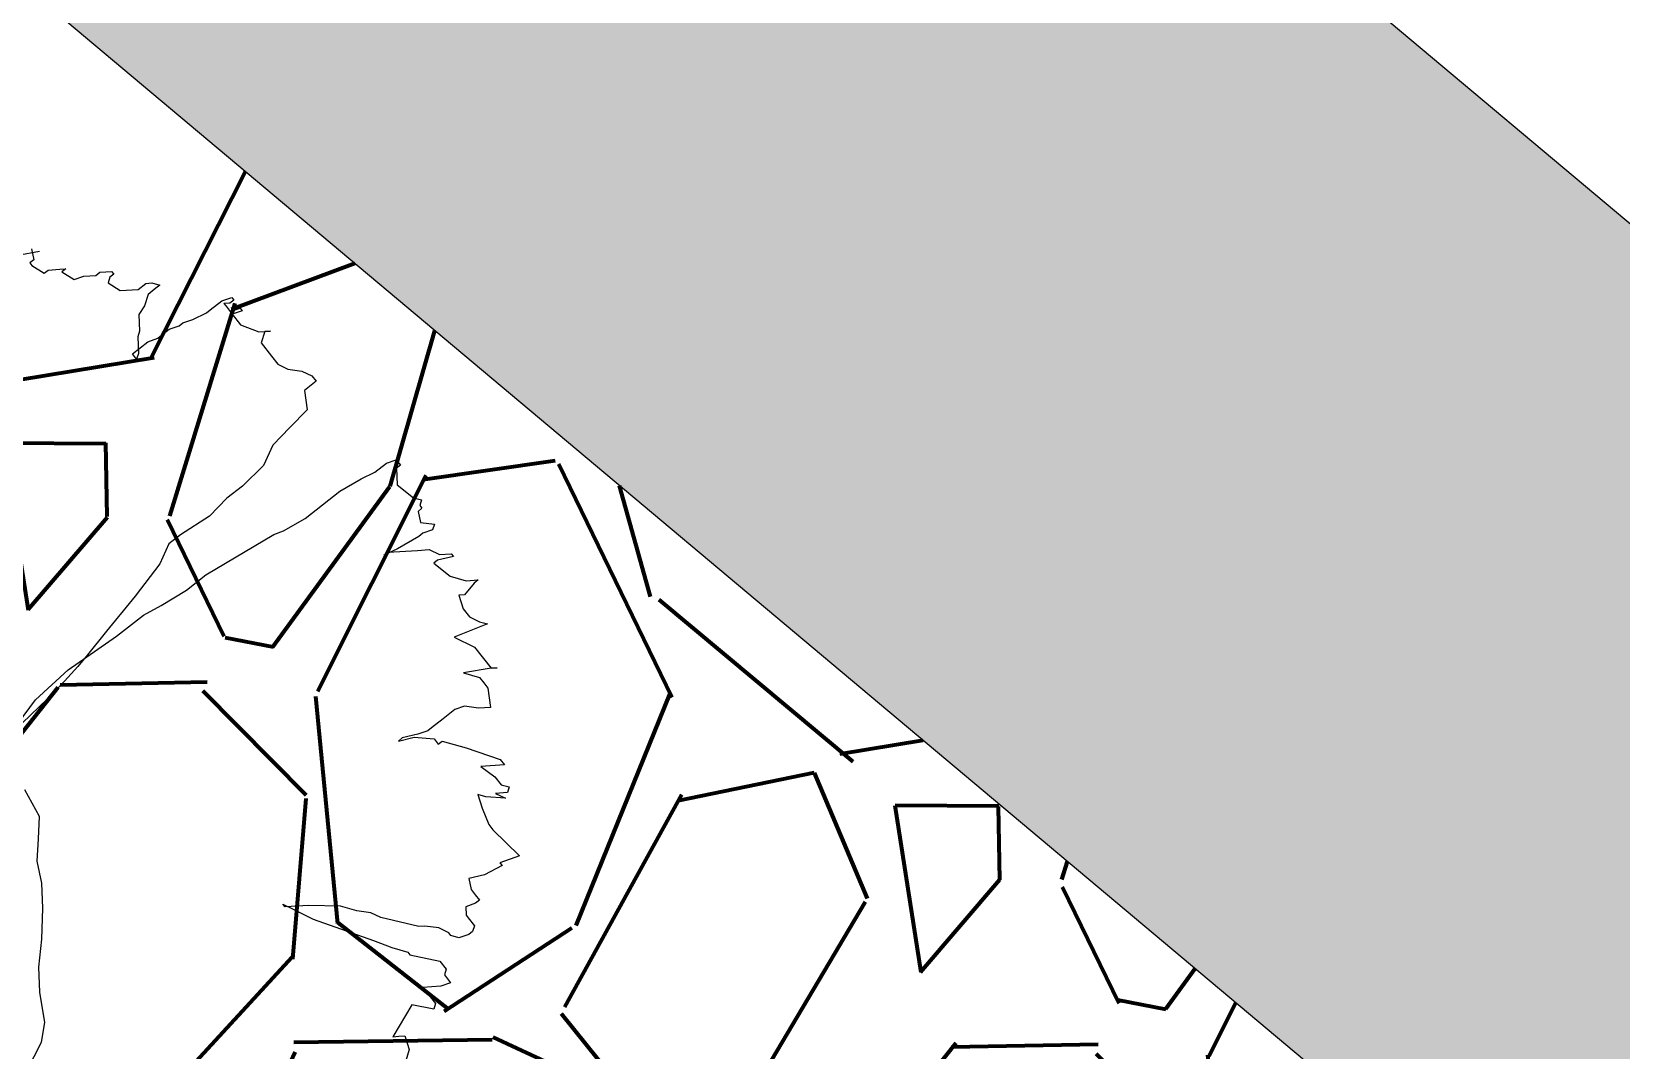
# Model space of a CAD drawing. Header units: millimetres. Extents: x 111 to 1506, y 14 to 566.
# Drawn here: x 246.597 to 249.402, y 193.169 to 194.966 of the extents above; entities that cross this region are included whole.
import ezdxf

# ---------------------------------------------------------------- set-up
doc = ezdxf.new("R2010")
doc.units = ezdxf.units.MM
doc.layers.add('fer', color=8, linetype='Continuous')
doc.layers.add('G', color=254, linetype='Continuous', lineweight=5)
doc.layers.add('GRASS', color=56, linetype='Continuous', lineweight=0)

# ---------------------------------------------------------------- blocks, each defined once
blk = doc.blocks.new('tr')
at = {"layer": 'fer', "color": 97}
for p, q in [((1378.544606889389, 206.7000726330848), (1378.562460189465, 206.7087383746516)), ((1378.544606889389, 206.7000726330848), (1378.562460189465, 206.7087383746516)), ((1378.562460189465, 206.7087383746516), (1378.574362389512, 206.7087383746516)), ((1378.562460189465, 206.7087383746516), (1378.562460189465, 206.7087383746516)), ((1378.562460189465, 206.7087383746516), (1378.574362389512, 206.7087383746516)), ((1378.562460189465, 206.7087383746516), (1378.562460189465, 206.7087383746516)), ((1378.574362389512, 206.7087383746516), (1378.574362389512, 206.6827411499366)), ((1378.574362389512, 206.7087383746516), (1378.574362389512, 206.7087383746516)), ((1378.574362389512, 206.7087383746516), (1378.574362389512, 206.6827411499366)), ((1378.574362389512, 206.7087383746516), (1378.574362389512, 206.7087383746516)), ((1378.764797590307, 206.7174041162257), (1378.770748690333, 206.7347355993738)), ((1378.764797590307, 206.7174041162257), (1378.770748690333, 206.7347355993738)), ((1378.764797590307, 206.6914068915107), (1378.764797590307, 206.7174041162257)), ((1378.764797590307, 206.6914068915107), (1378.764797590307, 206.7174041162257)), ((1378.770748690333, 206.7347355993738), (1378.78265089038, 206.7347355993738)), ((1378.770748690333, 206.7347355993738), (1378.770748690333, 206.7347355993738)), ((1378.770748690333, 206.7347355993738), (1378.78265089038, 206.7347355993738)), ((1378.770748690333, 206.7347355993738), (1378.770748690333, 206.7347355993738)), ((1378.78265089038, 206.7347355993738), (1378.78265089038, 206.7260698577998)), ((1378.78265089038, 206.7347355993738), (1378.78265089038, 206.7260698577998)), ((1378.78265089038, 206.7260698577998), (1378.806455290482, 206.7087383746516)), ((1378.78265089038, 206.7260698577998), (1378.78265089038, 206.7260698577998)), ((1378.78265089038, 206.7260698577998), (1378.806455290482, 206.7087383746516)), ((1378.78265089038, 206.7260698577998), (1378.78265089038, 206.7260698577998)), ((1378.806455290482, 206.7087383746516), (1378.84216189063, 206.7174041162257)), ((1378.806455290482, 206.7087383746516), (1378.84216189063, 206.7174041162257)), ((1378.84216189063, 206.7174041162257), (1378.854064090678, 206.7260698577998)), ((1378.84216189063, 206.7174041162257), (1378.854064090678, 206.7260698577998)), ((1378.854064090678, 206.7260698577998), (1378.860015190703, 206.7174041162257)), ((1378.854064090678, 206.7260698577998), (1378.854064090678, 206.7260698577998)), ((1378.854064090678, 206.7260698577998), (1378.860015190703, 206.7174041162257)), ((1378.854064090678, 206.7260698577998), (1378.854064090678, 206.7260698577998)), ((1378.860015190703, 206.7174041162257), (1378.865966290728, 206.7174041162257)), ((1378.860015190703, 206.7174041162257), (1378.865966290728, 206.7174041162257)), ((1378.865966290728, 206.7174041162257), (1378.865966290728, 206.7087383746516)), ((1378.865966290728, 206.7174041162257), (1378.865966290728, 206.7087383746516)), ((1378.865966290728, 206.7087383746516), (1378.883819590805, 206.7000726330848)), ((1378.865966290728, 206.7087383746516), (1378.883819590805, 206.7000726330848)), ((1378.883819590805, 206.7000726330848), (1378.901672890877, 206.7174041162257)), ((1378.883819590805, 206.7000726330848), (1378.901672890877, 206.7174041162257)), ((1378.901672890877, 206.7174041162257), (1378.907623990903, 206.7087383746516)), ((1378.901672890877, 206.7174041162257), (1378.907623990903, 206.7087383746516)), ((1378.907623990903, 206.7087383746516), (1378.901672890877, 206.6914068915107)), ((1378.907623990903, 206.7087383746516), (1378.901672890877, 206.6914068915107)), ((1378.949281691077, 206.6914068915107), (1378.961183891124, 206.7087383746516)), ((1378.949281691077, 206.6914068915107), (1378.961183891124, 206.7087383746516)), ((1378.96713499115, 206.7087383746516), (1378.955232791102, 206.6827411499366)), ((1378.96713499115, 206.7087383746516), (1378.955232791102, 206.6827411499366)), ((1378.961183891124, 206.7087383746516), (1378.96713499115, 206.7087383746516)), ((1378.961183891124, 206.7087383746516), (1378.96713499115, 206.7087383746516)), ((1379.014743791349, 206.7000726330848), (1379.0266459914, 206.7174041162257)), ((1379.014743791349, 206.7000726330848), (1379.0266459914, 206.7174041162257)), ((1379.0266459914, 206.7174041162257), (1379.0266459914, 206.7087383746516)), ((1379.0266459914, 206.7174041162257), (1379.0266459914, 206.7087383746516)), ((1379.0266459914, 206.7087383746516), (1379.032597091422, 206.6827411499366)), ((1379.0266459914, 206.7087383746516), (1379.032597091422, 206.6827411499366)), ((1378.360122788619, 206.6654096667885), (1378.366073888645, 206.6827411499366)), ((1378.360122788619, 206.6654096667885), (1378.366073888645, 206.6827411499366)), ((1378.366073888645, 206.6827411499366), (1378.37202498867, 206.6827411499366)), ((1378.366073888645, 206.6827411499366), (1378.37202498867, 206.6827411499366)), ((1378.37202498867, 206.6827411499366), (1378.37202498867, 206.6740754083626)), ((1378.37202498867, 206.6827411499366), (1378.37202498867, 206.6740754083626)), ((1378.383927188721, 206.6654096667885), (1378.389878288743, 206.6827411499366)), ((1378.383927188721, 206.6654096667885), (1378.389878288743, 206.6827411499366)), ((1378.395829388768, 206.6827411499366), (1378.389878288743, 206.6654096667885)), ((1378.389878288743, 206.6827411499366), (1378.395829388768, 206.6827411499366)), ((1378.395829388768, 206.6827411499366), (1378.389878288743, 206.6654096667885)), ((1378.389878288743, 206.6827411499366), (1378.395829388768, 206.6827411499366)), ((1378.413682688844, 206.6654096667885), (1378.443438188968, 206.6827411499366)), ((1378.413682688844, 206.6654096667885), (1378.443438188968, 206.6827411499366)), ((1378.443438188968, 206.6827411499366), (1378.449389288993, 206.6914068915107)), ((1378.443438188968, 206.6827411499366), (1378.449389288993, 206.6914068915107)), ((1378.455340389019, 206.7000726330848), (1378.449389288993, 206.6914068915107)), ((1378.449389288993, 206.6914068915107), (1378.455340389019, 206.7000726330848)), ((1378.455340389019, 206.7000726330848), (1378.449389288993, 206.6914068915107)), ((1378.449389288993, 206.6914068915107), (1378.455340389019, 206.7000726330848)), ((1378.449389288993, 206.6914068915107), (1378.46129148904, 206.6740754083626)), ((1378.449389288993, 206.6914068915107), (1378.46129148904, 206.6740754083626)), ((1378.50890028924, 206.6740754083626), (1378.526753589316, 206.6827411499366)), ((1378.50890028924, 206.6740754083626), (1378.526753589316, 206.6827411499366)), ((1378.526753589316, 206.6827411499366), (1378.544606889389, 206.7000726330848)), ((1378.526753589316, 206.6827411499366), (1378.544606889389, 206.7000726330848)), ((1378.544606889389, 206.7000726330848), (1378.544606889389, 206.7000726330848)), ((1378.544606889389, 206.7000726330848), (1378.544606889389, 206.7000726330848)), ((1378.574362389512, 206.6827411499366), (1378.604117889636, 206.6654096667885)), ((1378.574362389512, 206.6827411499366), (1378.604117889636, 206.6654096667885)), ((1378.758846490282, 206.6654096667885), (1378.764797590307, 206.6914068915107)), ((1378.758846490282, 206.6654096667885), (1378.764797590307, 206.6914068915107)), ((1378.901672890877, 206.6827411499366), (1378.895721790852, 206.6394124420735)), ((1378.901672890877, 206.6827411499366), (1378.895721790852, 206.6394124420735)), ((1378.901672890877, 206.6914068915107), (1378.901672890877, 206.6827411499366)), ((1378.901672890877, 206.6914068915107), (1378.901672890877, 206.6827411499366)), ((1378.919526190954, 206.6654096667885), (1378.931428391001, 206.6827411499366)), ((1378.919526190954, 206.6654096667885), (1378.931428391001, 206.6827411499366)), ((1378.931428391001, 206.6827411499366), (1378.949281691077, 206.6914068915107)), ((1378.931428391001, 206.6827411499366), (1378.949281691077, 206.6914068915107)), ((1378.955232791102, 206.6740754083626), (1378.990939391251, 206.6827411499366)), ((1378.955232791102, 206.6827411499366), (1378.955232791102, 206.6740754083626)), ((1378.955232791102, 206.6740754083626), (1378.990939391251, 206.6827411499366)), ((1378.955232791102, 206.6827411499366), (1378.955232791102, 206.6740754083626)), ((1378.990939391251, 206.6827411499366), (1379.014743791349, 206.7000726330848)), ((1378.990939391251, 206.6827411499366), (1379.014743791349, 206.7000726330848)), ((1379.032597091422, 206.6827411499366), (1379.0266459914, 206.6740754083626)), ((1379.032597091422, 206.6827411499366), (1379.0266459914, 206.6740754083626)), ((1379.098059191698, 206.6827411499366), (1379.080205891622, 206.6220809589254)), ((1379.098059191698, 206.6827411499366), (1379.080205891622, 206.6220809589254)), ((1379.086156991647, 206.6740754083626), (1379.098059191698, 206.6827411499366)), ((1379.086156991647, 206.6740754083626), (1379.098059191698, 206.6827411499366)), ((1378.360122788619, 206.6394124420735), (1378.360122788619, 206.6654096667885)), ((1378.360122788619, 206.6394124420735), (1378.360122788619, 206.6654096667885)), ((1378.37202498867, 206.6740754083626), (1378.366073888645, 206.6654096667885)), ((1378.37202498867, 206.6740754083626), (1378.366073888645, 206.6654096667885)), ((1378.366073888645, 206.6654096667885), (1378.37202498867, 206.6654096667885)), ((1378.366073888645, 206.6654096667885), (1378.37202498867, 206.6654096667885)), ((1378.37202498867, 206.6654096667885), (1378.383927188721, 206.6654096667885)), ((1378.37202498867, 206.6654096667885), (1378.383927188721, 206.6654096667885)), ((1378.389878288743, 206.6654096667885), (1378.413682688844, 206.6654096667885)), ((1378.389878288743, 206.6654096667885), (1378.413682688844, 206.6654096667885)), ((1378.46129148904, 206.6740754083626), (1378.491046989167, 206.6740754083626)), ((1378.46129148904, 206.6740754083626), (1378.491046989167, 206.6740754083626)), ((1378.491046989167, 206.6740754083626), (1378.50890028924, 206.6740754083626)), ((1378.491046989167, 206.6740754083626), (1378.50890028924, 206.6740754083626)), ((1378.604117889636, 206.6654096667885), (1378.610068989661, 206.6220809589254)), ((1378.604117889636, 206.6654096667885), (1378.610068989661, 206.6220809589254)), ((1378.752895390257, 206.6220809589254), (1378.758846490282, 206.6654096667885)), ((1378.752895390257, 206.6220809589254), (1378.758846490282, 206.6654096667885)), ((1378.889770690826, 206.6220809589254), (1378.919526190954, 206.6654096667885)), ((1378.889770690826, 206.6220809589254), (1378.919526190954, 206.6654096667885)), ((1379.0266459914, 206.6740754083626), (1379.050450391498, 206.6654096667885)), ((1379.0266459914, 206.6740754083626), (1379.050450391498, 206.6654096667885)), ((1379.050450391498, 206.6654096667885), (1379.068303691571, 206.6654096667885)), ((1379.050450391498, 206.6654096667885), (1379.068303691571, 206.6654096667885)), ((1379.068303691571, 206.6654096667885), (1379.086156991647, 206.6740754083626)), ((1379.068303691571, 206.6654096667885), (1379.086156991647, 206.6740754083626)), ((1378.354171688594, 206.6047494757772), (1378.360122788619, 206.6307467004995)), ((1378.354171688594, 206.6047494757772), (1378.360122788619, 206.6307467004995)), ((1378.360122788619, 206.6307467004995), (1378.360122788619, 206.6394124420735)), ((1378.360122788619, 206.6307467004995), (1378.360122788619, 206.6394124420735)), ((1378.895721790852, 206.6394124420735), (1378.889770690826, 206.6134152173513)), ((1378.895721790852, 206.6394124420735), (1378.889770690826, 206.6134152173513)), ((1379.080205891622, 206.6220809589254), (1379.11591249177, 206.6394124420735)), ((1379.080205891622, 206.6220809589254), (1379.11591249177, 206.6394124420735)), ((1379.11591249177, 206.6394124420735), (1379.16352129197, 206.6394124420735)), ((1379.11591249177, 206.6394124420735), (1379.16352129197, 206.6394124420735)), ((1379.16352129197, 206.6394124420735), (1379.139716891868, 206.5960837342031)), ((1379.16352129197, 206.6394124420735), (1379.139716891868, 206.5960837342031)), ((1379.169472391995, 206.6480781836476), (1379.16352129197, 206.6394124420735)), ((1379.16352129197, 206.6394124420735), (1379.169472391995, 206.6480781836476)), ((1379.169472391995, 206.6480781836476), (1379.16352129197, 206.6394124420735)), ((1379.16352129197, 206.6394124420735), (1379.169472391995, 206.6480781836476)), ((1378.258954088198, 206.5874179926363), (1378.270856288249, 206.5960837342031)), ((1378.258954088198, 206.5874179926363), (1378.270856288249, 206.5960837342031)), ((1378.270856288249, 206.5960837342031), (1378.270856288249, 206.5874179926363)), ((1378.270856288249, 206.5960837342031), (1378.270856288249, 206.5874179926363)), ((1378.348220588572, 206.5874179926363), (1378.354171688594, 206.6047494757772)), ((1378.348220588572, 206.5874179926363), (1378.354171688594, 206.6047494757772)), ((1378.610068989661, 206.6220809589254), (1378.616020089687, 206.5787522510623)), ((1378.610068989661, 206.6220809589254), (1378.616020089687, 206.5787522510623)), ((1378.752895390257, 206.544089284766), (1378.752895390257, 206.6220809589254)), ((1378.752895390257, 206.544089284766), (1378.752895390257, 206.6220809589254)), ((1378.889770690826, 206.6134152173513), (1378.889770690826, 206.6220809589254)), ((1378.889770690826, 206.6134152173513), (1378.889770690826, 206.6220809589254)), ((1379.139716891868, 206.5960837342031), (1379.16352129197, 206.6134152173513)), ((1379.139716891868, 206.5960837342031), (1379.16352129197, 206.6134152173513)), ((1379.16352129197, 206.6134152173513), (1379.175423492017, 206.6134152173513)), ((1379.16352129197, 206.6134152173513), (1379.175423492017, 206.6134152173513)), ((1379.175423492017, 206.6134152173513), (1379.187325692068, 206.6134152173513)), ((1379.175423492017, 206.6134152173513), (1379.187325692068, 206.6134152173513)), ((1379.187325692068, 206.6134152173513), (1379.217081192191, 206.5960837342031)), ((1379.187325692068, 206.6134152173513), (1379.217081192191, 206.5960837342031)), ((1379.217081192191, 206.5960837342031), (1379.211130092166, 206.5874179926363)), ((1379.217081192191, 206.5960837342031), (1379.211130092166, 206.5874179926363)), ((1378.253002988173, 206.5787522510623), (1378.258954088198, 206.5874179926363)), ((1378.253002988173, 206.5787522510623), (1378.258954088198, 206.5874179926363)), ((1378.253002988173, 206.5614207679141), (1378.253002988173, 206.5787522510623)), ((1378.253002988173, 206.5614207679141), (1378.253002988173, 206.5787522510623)), ((1378.258954088198, 206.5874179926363), (1378.258954088198, 206.5874179926363)), ((1378.258954088198, 206.5874179926363), (1378.258954088198, 206.5874179926363)), ((1378.270856288249, 206.5874179926363), (1378.270856288249, 206.5787522510623)), ((1378.270856288249, 206.5874179926363), (1378.270856288249, 206.5787522510623)), ((1378.270856288249, 206.5787522510623), (1378.270856288249, 206.5700865094882)), ((1378.270856288249, 206.5787522510623), (1378.270856288249, 206.5787522510623)), ((1378.270856288249, 206.5787522510623), (1378.270856288249, 206.5700865094882)), ((1378.270856288249, 206.5787522510623), (1378.270856288249, 206.5787522510623)), ((1378.270856288249, 206.5700865094882), (1378.282758488296, 206.55275502634)), ((1378.270856288249, 206.5700865094882), (1378.282758488296, 206.55275502634)), ((1378.342269488547, 206.5614207679141), (1378.348220588572, 206.5787522510623)), ((1378.342269488547, 206.5614207679141), (1378.348220588572, 206.5787522510623)), ((1378.348220588572, 206.5787522510623), (1378.348220588572, 206.5874179926363)), ((1378.348220588572, 206.5787522510623), (1378.348220588572, 206.5874179926363)), ((1378.616020089687, 206.5787522510623), (1378.633873389763, 206.544089284766)), ((1378.616020089687, 206.5787522510623), (1378.633873389763, 206.544089284766)), ((1379.205178992144, 206.5787522510623), (1379.187325692068, 206.5614207679141)), ((1379.205178992144, 206.5787522510623), (1379.187325692068, 206.5614207679141)), ((1379.211130092166, 206.5874179926363), (1379.205178992144, 206.5787522510623)), ((1379.211130092166, 206.5874179926363), (1379.205178992144, 206.5787522510623)), ((1378.193491987926, 206.5354235431919), (1378.199443087951, 206.544089284766)), ((1378.193491987926, 206.5354235431919), (1378.199443087951, 206.544089284766)), ((1378.199443087951, 206.544089284766), (1378.205394187977, 206.544089284766)), ((1378.199443087951, 206.544089284766), (1378.205394187977, 206.544089284766)), ((1378.205394187977, 206.544089284766), (1378.205394187977, 206.5354235431919)), ((1378.205394187977, 206.544089284766), (1378.205394187977, 206.544089284766)), ((1378.205394187977, 206.544089284766), (1378.205394187977, 206.5354235431919)), ((1378.205394187977, 206.544089284766), (1378.205394187977, 206.544089284766)), ((1378.2351496881, 206.5354235431919), (1378.241100788126, 206.544089284766)), ((1378.2351496881, 206.5354235431919), (1378.241100788126, 206.544089284766)), ((1378.241100788126, 206.544089284766), (1378.247051888147, 206.55275502634)), ((1378.241100788126, 206.544089284766), (1378.247051888147, 206.55275502634)), ((1378.247051888147, 206.55275502634), (1378.253002988173, 206.5614207679141)), ((1378.247051888147, 206.55275502634), (1378.253002988173, 206.5614207679141)), ((1378.282758488296, 206.55275502634), (1378.288709588322, 206.5354235431919)), ((1378.282758488296, 206.55275502634), (1378.288709588322, 206.5354235431919)), ((1378.342269488547, 206.544089284766), (1378.342269488547, 206.5614207679141)), ((1378.342269488547, 206.544089284766), (1378.342269488547, 206.5614207679141)), ((1378.342269488547, 206.544089284766), (1378.342269488547, 206.544089284766)), ((1378.342269488547, 206.5354235431919), (1378.342269488547, 206.544089284766)), ((1378.342269488547, 206.544089284766), (1378.342269488547, 206.544089284766)), ((1378.342269488547, 206.5354235431919), (1378.342269488547, 206.544089284766)), ((1378.633873389763, 206.544089284766), (1378.639824489785, 206.4920948353288)), ((1378.633873389763, 206.544089284766), (1378.639824489785, 206.4920948353288)), ((1378.746944290231, 206.5007605769028), (1378.752895390257, 206.544089284766)), ((1378.746944290231, 206.5007605769028), (1378.752895390257, 206.544089284766)), ((1379.187325692068, 206.5614207679141), (1379.181374592043, 206.544089284766)), ((1379.187325692068, 206.5614207679141), (1379.181374592043, 206.544089284766)), ((1379.181374592043, 206.544089284766), (1379.181374592043, 206.518092060051)), ((1379.181374592043, 206.544089284766), (1379.181374592043, 206.518092060051)), ((1379.246836692315, 206.518092060051), (1379.30039659254, 206.55275502634)), ((1379.246836692315, 206.518092060051), (1379.30039659254, 206.55275502634)), ((1379.312298792591, 206.55275502634), (1379.288494392489, 206.518092060051)), ((1379.312298792591, 206.55275502634), (1379.288494392489, 206.518092060051)), ((1379.30039659254, 206.55275502634), (1379.312298792591, 206.55275502634)), ((1379.30039659254, 206.55275502634), (1379.312298792591, 206.55275502634)), ((1379.312298792591, 206.55275502634), (1379.312298792591, 206.55275502634)), ((1379.312298792591, 206.55275502634), (1379.312298792591, 206.55275502634)), ((1378.17563868785, 206.5007605769028), (1378.1875408879, 206.518092060051)), ((1378.17563868785, 206.5007605769028), (1378.1875408879, 206.518092060051)), ((1378.1875408879, 206.5267578016251), (1378.193491987926, 206.5354235431919)), ((1378.1875408879, 206.5267578016251), (1378.193491987926, 206.5354235431919)), ((1378.1875408879, 206.518092060051), (1378.1875408879, 206.5267578016251)), ((1378.1875408879, 206.518092060051), (1378.1875408879, 206.5267578016251)), ((1378.205394187977, 206.5354235431919), (1378.211345287998, 206.5267578016251)), ((1378.205394187977, 206.5354235431919), (1378.205394187977, 206.5354235431919)), ((1378.205394187977, 206.5354235431919), (1378.211345287998, 206.5267578016251)), ((1378.205394187977, 206.5354235431919), (1378.205394187977, 206.5354235431919)), ((1378.211345287998, 206.5267578016251), (1378.2351496881, 206.5354235431919)), ((1378.211345287998, 206.5267578016251), (1378.2351496881, 206.5354235431919)), ((1378.2351496881, 206.5354235431919), (1378.2351496881, 206.5354235431919)), ((1378.2351496881, 206.5354235431919), (1378.2351496881, 206.5354235431919)), ((1378.288709588322, 206.5354235431919), (1378.300611788372, 206.5267578016251)), ((1378.288709588322, 206.5354235431919), (1378.300611788372, 206.5267578016251)), ((1378.300611788372, 206.5267578016251), (1378.312513988423, 206.518092060051)), ((1378.300611788372, 206.5267578016251), (1378.312513988423, 206.518092060051)), ((1378.312513988423, 206.518092060051), (1378.318465088445, 206.5094263184769)), ((1378.312513988423, 206.518092060051), (1378.318465088445, 206.5094263184769)), ((1378.336318388521, 206.518092060051), (1378.342269488547, 206.5354235431919)), ((1378.336318388521, 206.518092060051), (1378.342269488547, 206.5354235431919)), ((1378.336318388521, 206.4834290937547), (1378.336318388521, 206.518092060051)), ((1378.336318388521, 206.4834290937547), (1378.336318388521, 206.518092060051)), ((1379.181374592043, 206.518092060051), (1379.181374592043, 206.4920948353288)), ((1379.181374592043, 206.518092060051), (1379.181374592043, 206.4920948353288)), ((1379.211130092166, 206.4920948353288), (1379.246836692315, 206.518092060051)), ((1379.211130092166, 206.4920948353288), (1379.246836692315, 206.518092060051)), ((1379.246836692315, 206.518092060051), (1379.246836692315, 206.518092060051)), ((1379.246836692315, 206.518092060051), (1379.246836692315, 206.518092060051)), ((1379.288494392489, 206.518092060051), (1379.318249892613, 206.5267578016251)), ((1379.288494392489, 206.518092060051), (1379.318249892613, 206.5267578016251)), ((1379.288494392489, 206.518092060051), (1379.288494392489, 206.518092060051)), ((1379.288494392489, 206.518092060051), (1379.288494392489, 206.518092060051)), ((1379.318249892613, 206.5267578016251), (1379.336103192689, 206.5267578016251)), ((1379.318249892613, 206.5267578016251), (1379.336103192689, 206.5267578016251)), ((1379.336103192689, 206.5267578016251), (1379.34800539274, 206.5354235431919)), ((1379.336103192689, 206.5267578016251), (1379.34800539274, 206.5354235431919)), ((1379.359907592787, 206.518092060051), (1379.336103192689, 206.4920948353288)), ((1379.359907592787, 206.518092060051), (1379.336103192689, 206.4920948353288)), ((1379.353956492761, 206.5267578016251), (1379.342054292714, 206.5094263184769)), ((1379.353956492761, 206.5267578016251), (1379.342054292714, 206.5094263184769)), ((1379.342054292714, 206.5094263184769), (1379.359907592787, 206.518092060051)), ((1379.342054292714, 206.5094263184769), (1379.359907592787, 206.518092060051)), ((1379.34800539274, 206.5354235431919), (1379.353956492761, 206.5267578016251)), ((1379.34800539274, 206.5354235431919), (1379.353956492761, 206.5267578016251)), ((1378.169687587828, 206.4834290937547), (1378.17563868785, 206.5007605769028)), ((1378.169687587828, 206.4834290937547), (1378.17563868785, 206.5007605769028)), ((1378.318465088445, 206.5094263184769), (1378.342269488547, 206.4920948353288)), ((1378.318465088445, 206.5094263184769), (1378.342269488547, 206.4920948353288)), ((1378.342269488547, 206.4920948353288), (1378.348220588572, 206.4834290937547)), ((1378.342269488547, 206.4920948353288), (1378.348220588572, 206.4834290937547)), ((1378.639824489785, 206.4920948353288), (1378.639824489785, 206.4574318690397)), ((1378.639824489785, 206.4920948353288), (1378.639824489785, 206.4574318690397)), ((1378.740993190209, 206.4834290937547), (1378.746944290231, 206.5007605769028)), ((1378.740993190209, 206.4834290937547), (1378.746944290231, 206.5007605769028)), ((1379.181374592043, 206.4920948353288), (1379.181374592043, 206.4834290937547)), ((1379.181374592043, 206.4920948353288), (1379.181374592043, 206.4834290937547)), ((1379.211130092166, 206.4834290937547), (1379.211130092166, 206.4920948353288)), ((1379.211130092166, 206.4834290937547), (1379.211130092166, 206.4920948353288)), ((1379.336103192689, 206.4920948353288), (1379.324200992638, 206.4834290937547)), ((1379.336103192689, 206.4920948353288), (1379.324200992638, 206.4834290937547)), ((1378.074469987429, 206.4314346443248), (1378.092323287505, 206.4660976106138)), ((1378.074469987429, 206.4314346443248), (1378.092323287505, 206.4660976106138)), ((1378.080421087454, 206.4574318690397), (1378.09827438753, 206.4487661274657)), ((1378.080421087454, 206.4574318690397), (1378.09827438753, 206.4487661274657)), ((1378.128029887654, 206.4574318690397), (1378.139932087701, 206.4747633521879)), ((1378.128029887654, 206.4574318690397), (1378.139932087701, 206.4747633521879)), ((1378.128029887654, 206.4574318690397), (1378.128029887654, 206.4574318690397)), ((1378.128029887654, 206.4574318690397), (1378.128029887654, 206.4574318690397)), ((1378.128029887654, 206.4574318690397), (1378.128029887654, 206.4574318690397)), ((1378.128029887654, 206.4487661274657), (1378.128029887654, 206.4574318690397)), ((1378.128029887654, 206.4574318690397), (1378.128029887654, 206.4574318690397)), ((1378.128029887654, 206.4574318690397), (1378.128029887654, 206.4574318690397)), ((1378.128029887654, 206.4574318690397), (1378.128029887654, 206.4574318690397)), ((1378.128029887654, 206.4487661274657), (1378.128029887654, 206.4574318690397)), ((1378.139932087701, 206.4747633521879), (1378.145883187726, 206.4834290937547)), ((1378.139932087701, 206.4747633521879), (1378.145883187726, 206.4834290937547)), ((1378.139932087701, 206.4747633521879), (1378.139932087701, 206.4747633521879)), ((1378.139932087701, 206.4747633521879), (1378.139932087701, 206.4747633521879)), ((1378.145883187726, 206.4747633521879), (1378.169687587828, 206.4834290937547)), ((1378.145883187726, 206.4834290937547), (1378.145883187726, 206.4747633521879)), ((1378.145883187726, 206.4747633521879), (1378.169687587828, 206.4834290937547)), ((1378.145883187726, 206.4834290937547), (1378.145883187726, 206.4747633521879)), ((1378.336318388521, 206.4834290937547), (1378.336318388521, 206.4834290937547)), ((1378.348220588572, 206.4834290937547), (1378.336318388521, 206.4834290937547)), ((1378.336318388521, 206.4834290937547), (1378.336318388521, 206.4834290937547)), ((1378.348220588572, 206.4834290937547), (1378.336318388521, 206.4834290937547)), ((1378.639824489785, 206.4574318690397), (1378.64577558981, 206.4141031611766)), ((1378.639824489785, 206.4574318690397), (1378.64577558981, 206.4141031611766)), ((1378.723139890133, 206.3447772285913), (1378.740993190209, 206.4834290937547)), ((1378.723139890133, 206.3447772285913), (1378.740993190209, 206.4834290937547)), ((1379.175423492017, 206.4660976106138), (1379.16352129197, 206.4401003858916)), ((1379.175423492017, 206.4660976106138), (1379.16352129197, 206.4401003858916)), ((1379.16352129197, 206.4314346443248), (1379.175423492017, 206.4574318690397)), ((1379.16352129197, 206.4314346443248), (1379.175423492017, 206.4574318690397)), ((1379.175423492017, 206.4574318690397), (1379.199227892119, 206.4834290937547)), ((1379.181374592043, 206.4834290937547), (1379.175423492017, 206.4660976106138)), ((1379.175423492017, 206.4574318690397), (1379.199227892119, 206.4834290937547)), ((1379.181374592043, 206.4834290937547), (1379.175423492017, 206.4660976106138)), ((1379.175423492017, 206.4660976106138), (1379.175423492017, 206.4660976106138)), ((1379.175423492017, 206.4660976106138), (1379.175423492017, 206.4660976106138)), ((1379.199227892119, 206.4834290937547), (1379.211130092166, 206.4834290937547)), ((1379.199227892119, 206.4834290937547), (1379.211130092166, 206.4834290937547)), ((1379.324200992638, 206.4834290937547), (1379.34800539274, 206.4747633521879)), ((1379.324200992638, 206.4834290937547), (1379.34800539274, 206.4747633521879)), ((1379.34800539274, 206.4747633521879), (1379.377760892863, 206.4660976106138)), ((1379.34800539274, 206.4747633521879), (1379.377760892863, 206.4660976106138)), ((1379.377760892863, 206.4660976106138), (1379.38966309291, 206.4660976106138)), ((1379.377760892863, 206.4660976106138), (1379.38966309291, 206.4660976106138)), ((1379.38966309291, 206.4660976106138), (1379.455125193186, 206.4747633521879)), ((1379.38966309291, 206.4660976106138), (1379.455125193186, 206.4747633521879)), ((1379.455125193186, 206.4747633521879), (1379.443222993135, 206.4401003858916)), ((1379.455125193186, 206.4747633521879), (1379.443222993135, 206.4401003858916)), ((1379.455125193186, 206.4747633521879), (1379.455125193186, 206.4747633521879)), ((1379.455125193186, 206.4747633521879), (1379.455125193186, 206.4747633521879)), ((1378.09827438753, 206.4487661274657), (1378.09827438753, 206.4401003858916)), ((1378.09827438753, 206.4487661274657), (1378.09827438753, 206.4487661274657)), ((1378.09827438753, 206.4487661274657), (1378.09827438753, 206.4401003858916)), ((1378.09827438753, 206.4487661274657), (1378.09827438753, 206.4487661274657)), ((1378.09827438753, 206.4401003858916), (1378.104225487552, 206.4401003858916)), ((1378.09827438753, 206.4401003858916), (1378.104225487552, 206.4401003858916)), ((1378.104225487552, 206.4401003858916), (1378.128029887654, 206.4487661274657)), ((1378.104225487552, 206.4401003858916), (1378.128029887654, 206.4487661274657)), ((1379.16352129197, 206.4401003858916), (1379.16352129197, 206.4314346443248)), ((1379.16352129197, 206.4401003858916), (1379.16352129197, 206.4314346443248)), ((1379.449174093161, 206.4401003858916), (1379.443222993135, 206.4054374196025)), ((1379.443222993135, 206.4401003858916), (1379.449174093161, 206.4401003858916)), ((1379.449174093161, 206.4401003858916), (1379.443222993135, 206.4054374196025)), ((1379.443222993135, 206.4401003858916), (1379.449174093161, 206.4401003858916)), ((1378.64577558981, 206.4141031611766), (1378.639824489785, 206.3534429701654)), ((1378.64577558981, 206.4141031611766), (1378.639824489785, 206.3534429701654)), ((1379.443222993135, 206.4054374196025), (1379.431320793085, 206.3794401948803)), ((1379.443222993135, 206.4054374196025), (1379.431320793085, 206.3794401948803)), ((1379.443222993135, 206.4054374196025), (1379.443222993135, 206.4054374196025)), ((1379.443222993135, 206.4054374196025), (1379.443222993135, 206.4054374196025)), ((1379.431320793085, 206.3794401948803), (1379.449174093161, 206.3707744533135)), ((1379.431320793085, 206.3794401948803), (1379.431320793085, 206.3794401948803)), ((1379.431320793085, 206.3794401948803), (1379.449174093161, 206.3707744533135)), ((1379.431320793085, 206.3794401948803), (1379.431320793085, 206.3794401948803)), ((1378.639824489785, 206.3534429701654), (1378.639824489785, 206.3274457454431)), ((1378.639824489785, 206.3534429701654), (1378.639824489785, 206.3274457454431)), ((1378.723139890133, 206.3014485207282), (1378.723139890133, 206.3447772285913)), ((1378.723139890133, 206.3014485207282), (1378.723139890133, 206.3447772285913)), ((1379.449174093161, 206.3707744533135), (1379.461076293208, 206.3707744533135)), ((1379.449174093161, 206.3707744533135), (1379.461076293208, 206.3707744533135)), ((1379.461076293208, 206.3707744533135), (1379.472978493259, 206.3707744533135)), ((1379.461076293208, 206.3707744533135), (1379.472978493259, 206.3707744533135)), ((1379.472978493259, 206.3621087117394), (1379.467027393233, 206.3447772285913)), ((1379.472978493259, 206.3621087117394), (1379.467027393233, 206.3447772285913)), ((1379.467027393233, 206.3447772285913), (1379.478929593284, 206.3361114870172)), ((1379.467027393233, 206.3447772285913), (1379.467027393233, 206.3447772285913)), ((1379.467027393233, 206.3447772285913), (1379.478929593284, 206.3361114870172)), ((1379.467027393233, 206.3447772285913), (1379.467027393233, 206.3447772285913)), ((1379.472978493259, 206.3707744533135), (1379.472978493259, 206.3621087117394)), ((1379.472978493259, 206.3707744533135), (1379.472978493259, 206.3621087117394)), ((1378.639824489785, 206.3274457454431), (1378.657677789861, 206.2927827791541)), ((1378.639824489785, 206.3274457454431), (1378.657677789861, 206.2927827791541)), ((1379.478929593284, 206.3361114870172), (1379.48488069331, 206.3361114870172)), ((1379.478929593284, 206.3361114870172), (1379.48488069331, 206.3361114870172)), ((1379.48488069331, 206.3361114870172), (1379.502733993382, 206.3361114870172)), ((1379.48488069331, 206.3361114870172), (1379.502733993382, 206.3361114870172)), ((1379.502733993382, 206.3361114870172), (1379.508685093408, 206.3274457454431)), ((1379.502733993382, 206.3361114870172), (1379.508685093408, 206.3274457454431)), ((1379.508685093408, 206.3187800038691), (1379.502733993382, 206.3014485207282)), ((1379.508685093408, 206.3187800038691), (1379.502733993382, 206.3014485207282)), ((1379.508685093408, 206.3274457454431), (1379.508685093408, 206.3187800038691)), ((1379.508685093408, 206.3274457454431), (1379.508685093408, 206.3187800038691)), ((1378.657677789861, 206.2927827791541), (1378.675531089933, 206.2234568465688)), ((1378.657677789861, 206.2927827791541), (1378.675531089933, 206.2234568465688)), ((1378.717188790108, 206.249454071291), (1378.723139890133, 206.3014485207282)), ((1378.717188790108, 206.249454071291), (1378.723139890133, 206.3014485207282)), ((1379.48488069331, 206.2927827791541), (1379.467027393233, 206.28411703758)), ((1379.48488069331, 206.2927827791541), (1379.467027393233, 206.28411703758)), ((1379.490831793335, 206.2927827791541), (1379.48488069331, 206.2927827791541)), ((1379.490831793335, 206.2927827791541), (1379.48488069331, 206.2927827791541)), ((1379.502733993382, 206.3014485207282), (1379.490831793335, 206.2927827791541)), ((1379.502733993382, 206.3014485207282), (1379.490831793335, 206.2927827791541)), ((1379.449174093161, 206.2667855544319), (1379.443222993135, 206.2581198128651)), ((1379.449174093161, 206.2667855544319), (1379.443222993135, 206.2581198128651)), ((1379.467027393233, 206.28411703758), (1379.449174093161, 206.2667855544319)), ((1379.467027393233, 206.28411703758), (1379.449174093161, 206.2667855544319)), ((1378.711237690082, 206.214791105002), (1378.717188790108, 206.249454071291)), ((1378.711237690082, 206.214791105002), (1378.717188790108, 206.249454071291)), ((1379.443222993135, 206.2581198128651), (1379.38966309291, 206.214791105002)), ((1379.443222993135, 206.2581198128651), (1379.38966309291, 206.214791105002)), ((1379.472978493259, 206.214791105002), (1379.514636193433, 206.249454071291)), ((1379.472978493259, 206.214791105002), (1379.514636193433, 206.249454071291)), ((1379.514636193433, 206.249454071291), (1379.532489493506, 206.249454071291)), ((1379.514636193433, 206.249454071291), (1379.532489493506, 206.249454071291)), ((1379.532489493506, 206.249454071291), (1379.538440593531, 206.2407883297169)), ((1379.532489493506, 206.249454071291), (1379.538440593531, 206.2407883297169)), ((1379.538440593531, 206.2407883297169), (1379.556293893607, 206.2407883297169)), ((1379.538440593531, 206.2407883297169), (1379.556293893607, 206.2407883297169)), ((1379.556293893607, 206.2407883297169), (1379.550342793582, 206.2234568465688)), ((1379.556293893607, 206.2407883297169), (1379.550342793582, 206.2234568465688)), ((1378.675531089933, 206.2234568465688), (1378.69338439001, 206.1454651724166)), ((1378.675531089933, 206.2234568465688), (1378.69338439001, 206.1454651724166)), ((1378.711237690082, 206.1541309139907), (1378.711237690082, 206.214791105002)), ((1378.711237690082, 206.1541309139907), (1378.711237690082, 206.214791105002)), ((1379.371809792838, 206.2061253634279), (1379.353956492761, 206.1887938802797)), ((1379.371809792838, 206.2061253634279), (1379.353956492761, 206.1887938802797)), ((1379.38966309291, 206.214791105002), (1379.371809792838, 206.2061253634279)), ((1379.38966309291, 206.214791105002), (1379.371809792838, 206.2061253634279)), ((1379.443222993135, 206.1974596218538), (1379.467027393233, 206.214791105002)), ((1379.443222993135, 206.1974596218538), (1379.467027393233, 206.214791105002)), ((1379.467027393233, 206.214791105002), (1379.472978493259, 206.214791105002)), ((1379.467027393233, 206.214791105002), (1379.472978493259, 206.214791105002)), ((1379.550342793582, 206.2234568465688), (1379.532489493506, 206.1974596218538)), ((1379.550342793582, 206.2234568465688), (1379.532489493506, 206.1974596218538)), ((1379.318249892613, 206.1194679476944), (1379.413467493012, 206.1801281387056)), ((1379.318249892613, 206.1194679476944), (1379.413467493012, 206.1801281387056)), ((1379.353956492761, 206.1887938802797), (1379.330152092663, 206.1714623971316)), ((1379.353956492761, 206.1887938802797), (1379.330152092663, 206.1714623971316)), ((1379.413467493012, 206.1801281387056), (1379.443222993135, 206.1974596218538)), ((1379.413467493012, 206.1801281387056), (1379.443222993135, 206.1974596218538)), ((1379.532489493506, 206.1974596218538), (1379.550342793582, 206.1974596218538)), ((1379.532489493506, 206.1974596218538), (1379.550342793582, 206.1974596218538)), ((1379.57414719368, 206.1887938802797), (1379.544391693556, 206.1627966555575)), ((1379.57414719368, 206.1887938802797), (1379.544391693556, 206.1627966555575)), ((1379.550342793582, 206.1974596218538), (1379.568196093654, 206.1974596218538)), ((1379.550342793582, 206.1974596218538), (1379.568196093654, 206.1974596218538)), ((1379.568196093654, 206.1974596218538), (1379.57414719368, 206.1887938802797)), ((1379.568196093654, 206.1974596218538), (1379.57414719368, 206.1887938802797)), ((1378.70528659006, 206.050142015109), (1378.711237690082, 206.1541309139907)), ((1378.70528659006, 206.050142015109), (1378.711237690082, 206.1541309139907)), ((1379.330152092663, 206.1714623971316), (1379.294445492515, 206.1281336892685)), ((1379.330152092663, 206.1714623971316), (1379.294445492515, 206.1281336892685)), ((1379.544391693556, 206.1627966555575), (1379.568196093654, 206.1021364645462)), ((1379.544391693556, 206.1627966555575), (1379.568196093654, 206.1021364645462)), ((1378.69338439001, 206.1454651724166), (1378.70528659006, 206.0934707229794)), ((1378.69338439001, 206.1454651724166), (1378.70528659006, 206.0934707229794)), ((1379.294445492515, 206.1281336892685), (1379.270641092417, 206.0934707229794)), ((1379.294445492515, 206.1281336892685), (1379.270641092417, 206.0934707229794)), ((1379.282543292464, 206.1021364645462), (1379.318249892613, 206.1194679476944)), ((1379.282543292464, 206.1021364645462), (1379.318249892613, 206.1194679476944)), ((1379.57414719368, 206.1108022061203), (1379.580098293705, 206.1194679476944)), ((1379.57414719368, 206.1108022061203), (1379.580098293705, 206.1194679476944)), ((1379.580098293705, 206.1194679476944), (1379.603902693803, 206.1108022061203)), ((1379.580098293705, 206.1194679476944), (1379.603902693803, 206.1108022061203)), ((1378.70528659006, 206.0934707229794), (1378.711237690082, 206.0674734982572)), ((1378.70528659006, 206.0934707229794), (1378.711237690082, 206.0674734982572)), ((1379.264689992391, 206.0934707229794), (1379.282543292464, 206.1021364645462)), ((1379.264689992391, 206.0934707229794), (1379.282543292464, 206.1021364645462)), ((1379.270641092417, 206.0934707229794), (1379.264689992391, 206.0934707229794)), ((1379.270641092417, 206.0934707229794), (1379.264689992391, 206.0934707229794)), ((1379.568196093654, 206.1021364645462), (1379.57414719368, 206.1108022061203)), ((1379.568196093654, 206.1021364645462), (1379.57414719368, 206.1108022061203)), ((1379.603902693803, 206.1108022061203), (1379.615804893854, 206.0934707229794)), ((1379.603902693803, 206.1108022061203), (1379.615804893854, 206.0934707229794)), ((1378.711237690082, 206.0674734982572), (1378.717188790108, 206.0328105319682)), ((1378.711237690082, 206.0674734982572), (1378.717188790108, 206.0328105319682)), ((1378.711237690082, 205.9721503409569), (1378.70528659006, 206.050142015109)), ((1378.711237690082, 205.9721503409569), (1378.70528659006, 206.050142015109)), ((1378.717188790108, 206.0328105319682), (1378.723139890133, 205.989481824105)), ((1378.717188790108, 206.0328105319682), (1378.723139890133, 205.989481824105)), ((1378.723139890133, 205.989481824105), (1378.729090990159, 205.9288216330938)), ((1378.723139890133, 205.989481824105), (1378.729090990159, 205.9288216330938)), ((1378.735042090184, 205.8854929252234), (1378.711237690082, 205.9721503409569)), ((1378.735042090184, 205.8854929252234), (1378.711237690082, 205.9721503409569)), ((1378.877868490779, 205.8508299589344), (1378.824308590554, 205.8594957005084)), ((1378.877868490779, 205.8508299589344), (1378.824308590554, 205.8594957005084)), ((1378.907623990903, 205.8248327342121), (1378.877868490779, 205.8508299589344)), ((1378.907623990903, 205.8248327342121), (1378.877868490779, 205.8508299589344)), ((1378.937379491026, 205.7988355094972), (1378.907623990903, 205.8248327342121)), ((1378.937379491026, 205.7988355094972), (1378.907623990903, 205.8248327342121)), ((1378.973086091175, 205.781504026349), (1378.937379491026, 205.7988355094972)), ((1378.973086091175, 205.781504026349), (1378.937379491026, 205.7988355094972)), ((1379.008792691324, 205.7555068016341), (1378.973086091175, 205.781504026349)), ((1379.008792691324, 205.7555068016341), (1378.973086091175, 205.781504026349)), ((1379.050450391498, 205.720843835345), (1379.008792691324, 205.7555068016341)), ((1379.050450391498, 205.720843835345), (1379.008792691324, 205.7555068016341)), ((1379.086156991647, 205.6861808690487), (1379.050450391498, 205.720843835345)), ((1379.086156991647, 205.6861808690487), (1379.050450391498, 205.720843835345)), ((1379.121863591796, 205.6601836443338), (1379.086156991647, 205.6861808690487)), ((1379.121863591796, 205.6601836443338), (1379.086156991647, 205.6861808690487)), ((1379.169472391995, 205.6341864196115), (1379.121863591796, 205.6601836443338)), ((1379.169472391995, 205.6341864196115), (1379.121863591796, 205.6601836443338)), ((1379.193276792093, 205.6081891948893), (1379.169472391995, 205.6341864196115)), ((1379.193276792093, 205.6081891948893), (1379.169472391995, 205.6341864196115)), ((1379.217081192191, 205.5561947454521), (1379.193276792093, 205.6081891948893)), ((1379.217081192191, 205.5561947454521), (1379.193276792093, 205.6081891948893))]:
    blk.add_line(p, q, dxfattribs=at)

msp = doc.modelspace()

# ---------------------------------------------------------------- hatches: boundary and pattern name
at = {"layer": 'G', "lineweight": 100, "ltscale": 1000}
h = msp.add_hatch(dxfattribs=at)
h.set_pattern_fill('AR-HBONE', color=256, scale=0.04599999999999999, angle=-22.08522832086834, style=0)
h.set_pattern_definition([(22.91477167913166, (780.1915654754396, 1619.018740354482), (0.097837146278343, 0.2411221532918743), [0.5519999999999998, -0.1839999999999999]), (112.9147716791316, (780.3610451252397, 1619.090382857996), (0.097837146278343, 0.2411221532918743), [0.5519999999999999, -0.184])])
h.paths.add_polyline_path([(252.7472098018391, 189.8744963318399), (232.5664507108874, 206.8081638419349), (234.9179405566469, 206.7931405136396), (254.8604578810474, 190.0593815819886)])
h = msp.add_hatch(dxfattribs=at)
h.set_pattern_fill('AR-HBONE', color=256, scale=0.04599999999999999, angle=-22.08522832086834, style=0)
h.set_pattern_definition([(22.91477167913166, (777.2314303348064, 1670.63462945394), (0.097837146278343, 0.2411221532918743), [0.5519999999999998, -0.1839999999999999]), (112.9147716791316, (777.4009099846065, 1670.706271957454), (0.097837146278343, 0.2411221532918743), [0.5519999999999999, -0.184])])
edge = h.paths.add_edge_path()
edge.add_line((221.7473892507877, 201.0769939762462), (222.2417687523686, 203.5668404504517))
edge.add_line((222.2417687523686, 203.5668404504517), (283.2526508513097, 176.1821522132281))
edge.add_line((283.2526508513097, 176.1821522132281), (282.6155355253268, 174.2758931804485))
edge.add_line((282.6155355253268, 174.2758931804485), (222.0444349454494, 201.4631858158104))
at = {"layer": 'GRASS', "lineweight": 100, "ltscale": 1000, "true_color": 0x261a0d}
h = msp.add_hatch(dxfattribs=at)
h.set_pattern_fill('GRAVEL', color=28, scale=1.7, angle=-112.0852283208683)
h.set_pattern_definition([(115.9275591831317, (831.6558656637125, 1675.660298218435), (-9.063970477445864, 18.35468439347277), [0.2287111999999999, -22.64244968002528]), (72.8845124071316, (831.555865075233, 1675.865989448933), (-6.094838201485775, -19.54233730385667), [0.3924755999999997, -38.85507209409096]), (20.42521875713165, (831.6713700878337, 1676.241083559876), (-23.71965007661784, -8.721708562133985), [0.2767395999999996, -27.39725541336946]), (155.1884606851316, (831.5268325152146, 1677.015230115834), (30.86609512533933, -14.35876637157613), [0.3574045999999995, -35.38304867076923]), (180.7484258571317, (831.2024189288271, 1677.165209530979), (22.09903787548946, 0.2062158521636182), [0.3504634999999995, -34.69593431775004]), (245.1884606851316, (830.8519848498462, 1677.160631727058), (14.35876637157613, 30.86609512533933), [0.3574045999999996, -35.38304867076924]), (285.6090121458317, (830.7020054347012, 1676.836218140671), (-7.443358276317301, 26.87017710344271), [0.4726492999999999, -46.79224253315719]), (320.1701000540316, (830.8291817005419, 1676.381000393426), (30.18157129471496, -25.08869773786675), [0.4462295999999997, -44.17674654458273]), (9.344337294131659, (831.1718635674623, 1676.095185526626), (25.59182681762635, 4.292831249492636), [0.358615, -35.5029242865393]), (63.15112998813171, (831.5257202655963, 1676.153412987378), (-8.606190085402462, -16.68872350462789), [0.4094144, -20.06129638394691]), (110.3122094771315, (831.7106275701623, 1676.518692727739), (-9.657796932637883, 25.93408873293846), [0.5294615999999999, -52.41673750815132]), (26.72884651313167, (830.8782964886014, 1675.462110988985), (13.92580708083157, 7.191793736437567), [0.1807116999999998, -17.89053618164897]), (59.38400606913165, (831.039698945973, 1675.543389810054), (-11.45980388463115, -19.20007538854451), [0.3438028999999997, -34.03656940746687]), (112.9147716791316, (831.2147918799569, 1675.83926725845), (-1.575263513412269, 0.6391751429081425), [0.2404157, -2.163747356034269]), (91.11336219313161, (831.4485657615699, 1675.872834687239), (-0.04534868771620765, -9.154667852878214), [0.1294685999999998, -12.81734567996862]), (179.7161811651316, (831.4460501161713, 1676.002278387466), (5.36496568314527, -0.3422619153127439), [0.1830950999999999, -8.971685072128647]), (278.8785282112316, (831.2629567591134, 1676.00318536122), (1.233001598100129, -6.004140826053566), [0.2973793, -9.615238921237006]), (49.4798228561317, (831.3088542038845, 1675.709370071347), (-2.853613799228716, -2.511351883916598), [0.2150346999999999, -5.160837322286275]), (264.3043120131317, (831.8167716990579, 1676.915931225245), (-1.665960888844636, -17.67016056284828), [0.3012399999999996, -29.82283674933795]), (318.2609476210316, (831.7868751004343, 1676.616177670819), (-14.77119807590796, 13.33198062564363), [0.2527236999999999, -25.01959317044229]), (181.1133621931316, (831.6239069065672, 1675.581535042765), (9.154667852878212, -0.04534868771621606), [0.2589354999999999, -12.68787877996863]), (231.5252313451316, (831.3650195061147, 1675.576503751967), (11.11754196931903, 13.83510970539912), [0.3012399999999996, -29.82283674933727]), (227.3587264591317, (830.8401083207423, 1677.312219813848), (6.346402741365738, 6.597967281245549), [0.2904959999999997, -14.23431036703974]), (182.6899122481317, (830.6433244870724, 1677.098528160277), (20.52377436207706, 0.8453909950718471), [0.2434025999999999, -24.09689320756919]), (314.7161811655316, (830.0422516417256, 1676.204957550539), (6.597967281245471, -6.346402741365628), [0.2589354999999999, -12.68787877996862]), (265.2687963154316, (830.2244380250287, 1676.020957219727), (2.00822280415695, 23.03512624599356), [0.2849726999999996, -28.21222014420798]), (317.3587264595316, (830.3554474617506, 1676.976836672111), (-6.597967281245432, 6.346402741365659), [0.1452479999999997, -14.37955836703973]), (349.2247041531316, (830.0806021503, 1676.299473361343), (6.940229196557683, -0.9814370582204304), [0.08668299999999995, -8.581650173107754]), (53.87852821113169, (830.1657570773997, 1676.283267239332), (-3.492788942136906, -4.086615397328875), [0.3504634999999999, -6.658816063550089]), (73.92377763613156, (830.372355281652, 1676.566361184869), (-4.816487915669533, -16.391810277032), [0.3247849999999997, -32.15366939672273]), (191.6048392051316, (831.1211830429066, 1676.060711124082), (3.789702169732906, 0.2969132275959935), [0.2451773999999997, -5.884259768288793]), (241.0719982661315, (830.8810174098645, 1676.011391060158), (-14.01650445626399, -25.501129442194), [0.4280497999999999, -42.3768564608481]), (308.8601675800316, (830.673965718735, 1675.636750436092), (-8.470144022253866, 10.77528005400675), [0.1750251999999999, -17.32754603967789]), (337.9147716791317, (830.7837806777968, 1675.500461497559), (2.21443865632056, 0.9360883705041902), [0.102, -1.598]), (8.171208843131655, (830.4323966899125, 1676.57869120085), (-13.58354516551939, -1.826828053292215), [0.2361708, -23.38098398206466]), (295.9275591833316, (830.6661705715256, 1676.61225862964), (9.063970477445858, -18.35468439347265), [0.4574223999999998, -22.41373848002528]), (247.9147716791316, (830.8661717484846, 1676.200876168645), (0.9360883705041905, -2.21443865632056), [0.4419999999999999, -1.258]), (213.2196181481317, (830.6999862113285, 1675.791307655157), (-17.41859602296829, -11.27840913376679), [0.2687937999999995, -26.61056631143137]), (141.9693757781317, (830.4751197265433, 1675.644049161275), (-5.661878910741299, 4.131964085045179), [0.2475233999999999, -12.12866341177684]), (95.56074704313163, (830.2801498403817, 1675.796544221819), (-3.608307418868343, 36.32175818391693), [0.4030104999999996, -39.89810610984092]), (63.34085041913167, (830.2410976339172, 1676.197658825355), (9.884540371218755, 19.83925053145262), [0.4263582999999996, -42.20942479354709])])
h.paths.add_polyline_path([(252.7472098018391, 189.8744963318399), (236.2912830150011, 197.2607266109126), (243.2220114249691, 197.8670867767619)])

# ---------------------------------------------------------------- linework, layer by layer
for p, q in [((254.8604578810474, 190.0593815819886), (245.3352595041775, 198.0519720269106)), ((252.7472098018391, 189.8744963318399), (243.2220114249691, 197.8670867767619))]:
    msp.add_line(p, q)

# ---------------------------------------------------------------- block references
at = {"lineweight": 100, "rotation": 308.0875778470352}
msp.add_blockref('tr', (-765.990202826772, 1151.870478543507), dxfattribs=at)

doc.saveas('drawing.dxf')
